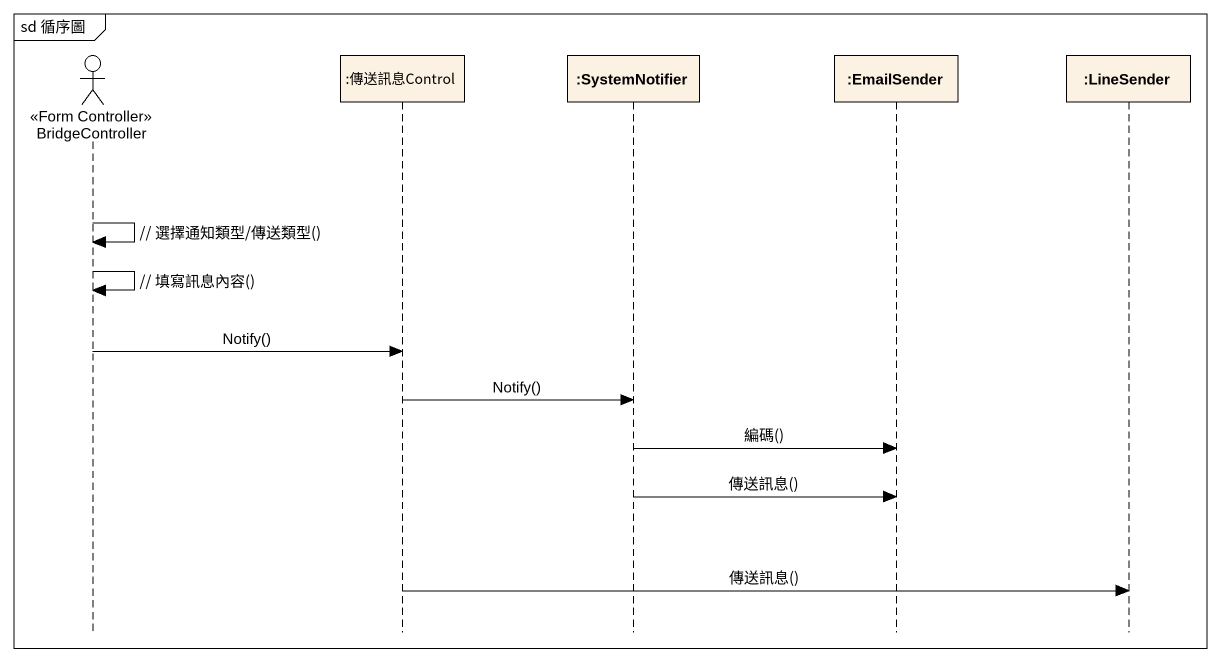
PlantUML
@startuml
mainframe sd 循序圖
hide footbox
actor BridgeController <<Form Controller>>
participant ":傳送訊息Control" as 傳送訊息Control
participant ":SystemNotifier" as SystemNotifier
participant ":EmailSender" as EmailSender
participant ":LineSender" as LineSender

BridgeController -> BridgeController : // 選擇通知類型/傳送類型()
BridgeController -> BridgeController : // 填寫訊息內容()
BridgeController -> 傳送訊息Control : Notify()
傳送訊息Control -> SystemNotifier : Notify()
SystemNotifier -> EmailSender : 編碼()
SystemNotifier -> EmailSender : 傳送訊息()
傳送訊息Control -> LineSender : 傳送訊息()
@enduml
